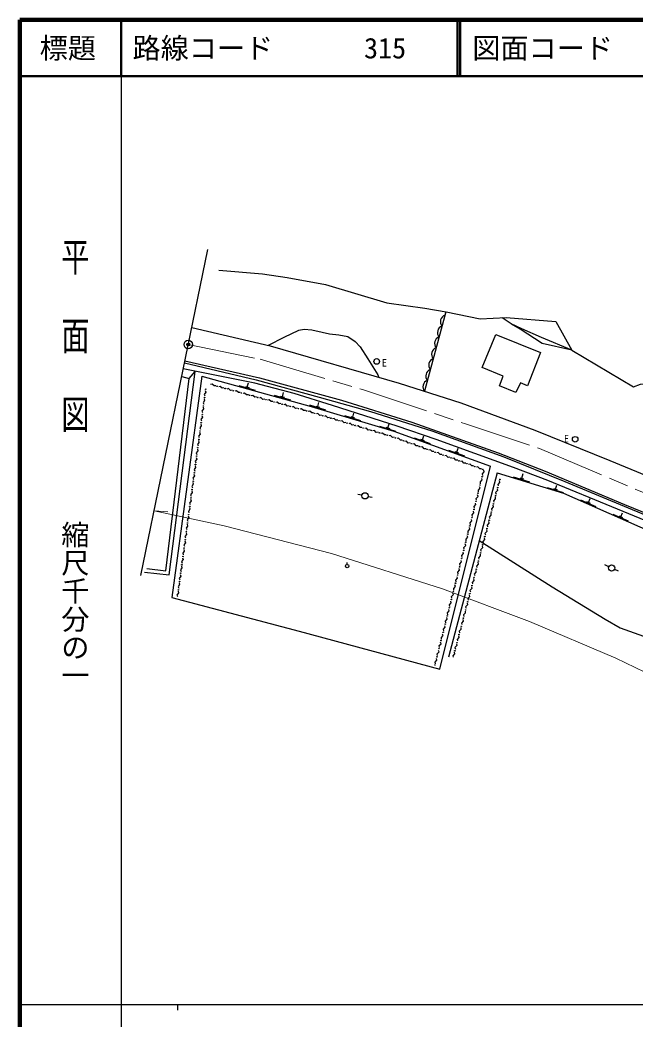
# Model space of a CAD drawing. Units: millimetres at full size, sheet at 1:1000; details may follow other scales. Extents: x 40000 to 680000, y 20000 to 380000.
# Drawn here: x 40000 to 149297, y 202409 to 380000 of the extents above; entities that cross this region are included whole.
import ezdxf
from ezdxf.enums import TextEntityAlignment as Align

# ---------------------------------------------------------------- set-up
doc = ezdxf.new("R2010")
doc.units = ezdxf.units.MM
doc.header["$LTSCALE"] = 1000
doc.header["$PDMODE"] = 32
doc.header["$PDSIZE"] = 500
doc.linetypes.add('CHAIN', pattern=[18.5, 12, -1.5, 3.5, -1.5])
for name, color, linetype, lineweight in [('M-BGD', 7, 'Continuous', 25), ('M-BGD-EXST', 7, 'Continuous', 25), ('M-BMK', 2, 'CHAIN', 13), ('M-BMK-OTRS', 5, 'Continuous', 25), ('M-BMK-SRVR', 3, 'Continuous', 25), ('M-STR-HTXT', 7, 'Continuous', 13), ('M-TTL', 2, 'Continuous', 140), ('M-TTL-BAND', 7, 'Continuous', 25), ('M-TTL-LINE', 7, 'Continuous', 50)]:
    doc.layers.add(name, color=color, linetype=linetype, lineweight=lineweight)
doc.layers.add('M-OTRS', color=6, linetype='Continuous')
doc.layers.add('M-TTL-TXT', color=7, linetype='Continuous')
doc.styles.add('@ＭＳ ゴシック', font='')
doc.styles.add('ＭＳ ゴシック', font='')
doc.styles.get('@ＭＳ ゴシック').set_extended_font_data('@MS Gothic')
doc.styles.get('ＭＳ ゴシック').set_extended_font_data('MS Gothic')

msp = doc.modelspace()

# ---------------------------------------------------------------- linework, layer by layer
at = {"layer": 'M-BGD'}
for p, q in [((115654, 328126), (111866, 313998)), ((72309, 316675), (66966, 277337)), ((78901, 315013), (81793, 314216)), ((80049, 314852), (80724, 314666)), ((80387, 314759), (80586, 315482)), ((85167, 313285), (88059, 312488)), ((86315, 313124), (86990, 312938)), ((86653, 313031), (86852, 313754)), ((91439, 311564), (94310, 310696)), ((92583, 311375), (93253, 311172)), ((92918, 311274), (93135, 311992)), ((97661, 309683), (100532, 308815)), ((98805, 309494), (99475, 309291)), ((99140, 309393), (99357, 310111)), ((103883, 307802), (106754, 306934)), ((105027, 307613), (105697, 307410)), ((105362, 307512), (105579, 308230)), ((110049, 305729), (112871, 304711)), ((111182, 305480), (111840, 305242)), ((111511, 305361), (111766, 306067)), ((117626, 303156), (117880, 303862)), ((116164, 303524), (118986, 302506)), ((117296, 303275), (117955, 303037)), ((114587, 264593), (123638, 300669)), ((124778, 299513), (116162, 266718)), ((127670, 298807), (130536, 297921)), ((128821, 298640), (129490, 298433)), ((129156, 298536), (129422, 299396)), ((133680, 296918), (136546, 296032)), ((134823, 296721), (135491, 296515)), ((135157, 296618), (135378, 297335)), ((100768, 295524), (100034, 295675)), ((101846, 295304), (102581, 295154)), ((141017, 294233), (141320, 294919)), ((139584, 294702), (142329, 293491)), ((140697, 294375), (141337, 294092)), ((145348, 292158), (148093, 290947)), ((146461, 291831), (147101, 291549)), ((146781, 291690), (147084, 292376)), ((98148, 283219), (98148, 283557)), ((144630, 282812), (143946, 283119)), ((145633, 282361), (146317, 282054))]:
    msp.add_line(p, q, dxfattribs=at)
for points in [[(75366, 335519), (83118, 334891), (87495, 334239), (94316, 333006), (105197, 329745), (111934, 328742), (115729, 328113), (121805, 326857), (126403, 327089), (135249, 326414), (138094, 321313), (149013, 314761), (150275, 315251), (151303, 315345), (158080, 313897), (161736, 311066), (164423, 306604), (166385, 299784), (166526, 298260)], [(138094, 321313), (132684, 323544), (129213, 325086), (127275, 325967), (125684, 327053)], [(70527, 325325), (84471, 322102), (107360, 315436), (118353, 311930), (131505, 307106), (144840, 301679), (162487, 294417), (166246, 293112), (176298, 289685), (184969, 287653), (194314, 286656), (204893, 286034), (212411, 285840), (218117, 285965), (226988, 287463), (239482, 290169), (252393, 294538)], [(84160, 322173), (86953, 323590), (89570, 324854), (90529, 325050), (91859, 324941), (93691, 324484), (95021, 324222), (96679, 324048), (98271, 323764), (99557, 322827), (100463, 321882), (101796, 319744), (103600, 316900), (103787, 316476)], [(138094, 321313), (132805, 322471), (128903, 325043), (127374, 325922)], [(151012, 268571), (158250, 286483), (158538, 287954), (133779, 298166), (127679, 300476), (113985, 305411), (107055, 307806), (95524, 311496), (88731, 313601), (81759, 315413), (72537, 317256), (69019, 317979)], [(69241, 319063), (81996, 316051), (93193, 312965), (102289, 310424), (113205, 306964), (125959, 302364), (136854, 297967), (148097, 293281), (159106, 288714), (165317, 286248), (172419, 284288), (179678, 282559), (189105, 280616), (201486, 279306), (208555, 278807), (216792, 279045)], [(69311, 319403), (82574, 316380), (97145, 312446), (109662, 308498), (124987, 303081), (133328, 299818), (147424, 293861), (159605, 288917), (168552, 285972), (175774, 283934), (183087, 282096), (193832, 280389), (202788, 279602), (209112, 279188), (216815, 279318), (227747, 280711), (237767, 282789), (248654, 285495), (258833, 288454), (263607, 289965), (270375, 291837), (280490, 294691)], [(62101, 281839), (66515, 281371), (71148, 317542)], [(62550, 282486), (65904, 282067), (70083, 316267)], [(68744, 316640), (70083, 316267), (71148, 317542)], [(72309, 316675), (91725, 311321), (106422, 306878), (123638, 300669)], [(74808, 314988), (74490, 314948), (74144, 315268), (73880, 315190)], [(76254, 314590), (75936, 314549), (75590, 314869), (75326, 314791)], [(77700, 314191), (77382, 314150), (77036, 314470), (76772, 314392)], [(72734, 312651), (72816, 312341), (72546, 311955), (72658, 311704)], [(72935, 314137), (73018, 313828), (72748, 313442), (72860, 313190)], [(79146, 313792), (78828, 313752), (78482, 314071), (78218, 313993)], [(80592, 313393), (80274, 313353), (79928, 313673), (79664, 313595)], [(82038, 312995), (81720, 312954), (81374, 313274), (81110, 313196)], [(83484, 312596), (83166, 312555), (82820, 312875), (82556, 312797)], [(72532, 311165), (72614, 310855), (72344, 310469), (72456, 310218)], [(84930, 312197), (84612, 312157), (84266, 312476), (84002, 312398)], [(86376, 311798), (86058, 311758), (85712, 312078), (85448, 311999)], [(87822, 311399), (87504, 311359), (87158, 311679), (86894, 311601)], [(89268, 311001), (88950, 310960), (88604, 311280), (88340, 311202)], [(90714, 310602), (90397, 310562), (90050, 310881), (89786, 310803)], [(72330, 309678), (72412, 309369), (72142, 308983), (72254, 308731)], [(92156, 310186), (91838, 310153), (91499, 310481), (91233, 310410)], [(93592, 309752), (93273, 309719), (92935, 310047), (92669, 309975)], [(95028, 309318), (94709, 309285), (94371, 309613), (94105, 309541)], [(96464, 308883), (96145, 308851), (95806, 309179), (95541, 309107)], [(72128, 308192), (72210, 307882), (71940, 307496), (72053, 307245)], [(97899, 308449), (97581, 308417), (97242, 308745), (96976, 308673)], [(99335, 308015), (99017, 307983), (98678, 308311), (98412, 308239)], [(100771, 307581), (100452, 307549), (100114, 307877), (99848, 307805)], [(102207, 307147), (101888, 307114), (101550, 307443), (101284, 307371)], [(71926, 306705), (72008, 306396), (71738, 306010), (71851, 305759)], [(103643, 306713), (103324, 306680), (102985, 307008), (102720, 306937)], [(105079, 306279), (104760, 306246), (104421, 306574), (104155, 306503)], [(106509, 305824), (106190, 305808), (105869, 306153), (105599, 306096)], [(107920, 305315), (107601, 305299), (107280, 305644), (107010, 305587)], [(71522, 303733), (71605, 303423), (71334, 303037), (71447, 302786)], [(71724, 305219), (71807, 304910), (71536, 304523), (71649, 304272)], [(109331, 304806), (109012, 304790), (108691, 305135), (108421, 305078)], [(110743, 304297), (110423, 304281), (110102, 304626), (109832, 304569)], [(112154, 303788), (111834, 303772), (111513, 304118), (111243, 304060)], [(71320, 302246), (71403, 301937), (71132, 301551), (71245, 301300)], [(113565, 303279), (113245, 303263), (112924, 303609), (112655, 303551)], [(114976, 302770), (114656, 302754), (114335, 303100), (114066, 303042)], [(116387, 302261), (116067, 302245), (115746, 302591), (115477, 302533)], [(117798, 301752), (117478, 301737), (117157, 302082), (116888, 302024)], [(71118, 300760), (71201, 300451), (70930, 300064), (71043, 299813)], [(119209, 301244), (118889, 301228), (118568, 301573), (118299, 301515)], [(120620, 300735), (120300, 300719), (119979, 301064), (119710, 301007)], [(122031, 300226), (121711, 300210), (121390, 300555), (121121, 300498)], [(70916, 299274), (70999, 298964), (70728, 298578), (70841, 298327)], [(121866, 297559), (121819, 297876), (122130, 298230), (122046, 298492)], [(122231, 299014), (122184, 299331), (122495, 299685), (122411, 299947)], [(124778, 299513), (136576, 295865), (158187, 286328)], [(70714, 297787), (70797, 297478), (70526, 297092), (70639, 296840)], [(121501, 296104), (121454, 296421), (121765, 296775), (121681, 297037)], [(124803, 296661), (124847, 296343), (124532, 295993), (124613, 295730)], [(125184, 298111), (125228, 297794), (124913, 297444), (124994, 297181)], [(70311, 294815), (70393, 294505), (70123, 294119), (70235, 293868)], [(70512, 296301), (70595, 295992), (70325, 295605), (70437, 295354)], [(121136, 294650), (121088, 294966), (121400, 295320), (121316, 295582)], [(124422, 295210), (124466, 294893), (124151, 294542), (124232, 294279)], [(70109, 293328), (70191, 293019), (69921, 292633), (70033, 292381)], [(120771, 293195), (120723, 293511), (121035, 293865), (120951, 294127)], [(124041, 293759), (124085, 293442), (123770, 293092), (123851, 292828)], [(69907, 291842), (69989, 291533), (69719, 291146), (69832, 290895)], [(120406, 291740), (120358, 292056), (120670, 292410), (120586, 292672)], [(123660, 292308), (123704, 291991), (123388, 291641), (123470, 291378)], [(69705, 290356), (69787, 290046), (69517, 289660), (69630, 289409)], [(119676, 288830), (119628, 289147), (119940, 289501), (119856, 289763)], [(120041, 290285), (119993, 290602), (120305, 290955), (120221, 291218)], [(123278, 290858), (123323, 290540), (123007, 290190), (123089, 289927)], [(69503, 288869), (69585, 288560), (69315, 288174), (69428, 287922)], [(119311, 287375), (119263, 287692), (119575, 288046), (119491, 288308)], [(122516, 287956), (122560, 287639), (122245, 287288), (122326, 287025)], [(122897, 289407), (122941, 289090), (122626, 288739), (122707, 288476)], [(69301, 287383), (69384, 287073), (69113, 286687), (69226, 286436)], [(118946, 285920), (118898, 286237), (119210, 286591), (119126, 286853)], [(121607, 287443), (134594, 279239), (143997, 273478), (146644, 271962), (151653, 270159)], [(122135, 286505), (122179, 286188), (121864, 285838), (121945, 285575)], [(68897, 284410), (68980, 284101), (68709, 283715), (68822, 283463)], [(69099, 285897), (69182, 285587), (68911, 285201), (69024, 284950)], [(118581, 284465), (118533, 284782), (118845, 285136), (118760, 285398)], [(121754, 285055), (121798, 284737), (121483, 284387), (121564, 284124)], [(68695, 282924), (68778, 282614), (68507, 282228), (68620, 281977)], [(117851, 281555), (117803, 281872), (118115, 282226), (118030, 282488)], [(118216, 283010), (118168, 283327), (118480, 283681), (118395, 283943)], [(121373, 283604), (121417, 283287), (121101, 282936), (121183, 282673)], [(68493, 281438), (68576, 281128), (68305, 280742), (68418, 280491)], [(117486, 280101), (117438, 280417), (117750, 280771), (117665, 281033)], [(120610, 280702), (120655, 280385), (120339, 280035), (120420, 279772)], [(120991, 282153), (121036, 281836), (120720, 281485), (120802, 281222)], [(68291, 279951), (68374, 279642), (68104, 279256), (68216, 279004)], [(117121, 278646), (117073, 278962), (117384, 279316), (117300, 279578)], [(120229, 279251), (120273, 278934), (119958, 278584), (120039, 278321)], [(66966, 277337), (89604, 271327), (114587, 264593)], [(68090, 278465), (68172, 278155), (67902, 277769), (68014, 277518)], [(116756, 277191), (116708, 277507), (117019, 277861), (116935, 278123)], [(119848, 277801), (119892, 277484), (119577, 277133), (119658, 276870)], [(116391, 275736), (116343, 276052), (116654, 276406), (116570, 276669)], [(119467, 276350), (119511, 276033), (119196, 275682), (119277, 275419)], [(115661, 272826), (115613, 273143), (115924, 273497), (115840, 273759)], [(116026, 274281), (115978, 274598), (116289, 274951), (116205, 275214)], [(119086, 274899), (119130, 274582), (118815, 274232), (118896, 273968)], [(115296, 271371), (115248, 271688), (115559, 272042), (115475, 272304)], [(118323, 271998), (118368, 271680), (118052, 271330), (118134, 271067)], [(118705, 273448), (118749, 273131), (118433, 272781), (118515, 272518)], [(114930, 269916), (114883, 270233), (115194, 270587), (115110, 270849)], [(117942, 270547), (117987, 270230), (117671, 269879), (117752, 269616)], [(114565, 268461), (114518, 268778), (114829, 269132), (114745, 269394)], [(117561, 269096), (117605, 268779), (117290, 268428), (117371, 268165)], [(113835, 265551), (113788, 265868), (114099, 266222), (114015, 266484)], [(114200, 267006), (114153, 267323), (114464, 267677), (114380, 267939)], [(117180, 267645), (117224, 267328), (116909, 266978), (116990, 266715)]]:
    msp.add_lwpolyline(points, dxfattribs=at)
msp.add_lwpolyline([(124548, 324061), (132525, 320882), (130214, 314970), (128922, 315492), (128101, 313778), (125194, 314970), (125840, 316684), (122162, 318249)], close=True, dxfattribs=at)
for centre, radius in [((73004, 314361), 50), ((75021, 314890), 50), ((76467, 314492), 50), ((72802, 312875), 50), ((77913, 314093), 50), ((79359, 313694), 50), ((80805, 313295), 50), ((82251, 312896), 50), ((72600, 311389), 50), ((83697, 312498), 50), ((85143, 312099), 50), ((86589, 311700), 50), ((88035, 311301), 50), ((89481, 310903), 50), ((72399, 309902), 50), ((90927, 310504), 50), ((92367, 310082), 50), ((93802, 309648), 50), ((95238, 309214), 50), ((72197, 308416), 50), ((96674, 308780), 50), ((98110, 308346), 50), ((99546, 307912), 50), ((100981, 307478), 50), ((71793, 305443), 50), ((71995, 306930), 50), ((102417, 307044), 50), ((103853, 306610), 50), ((105289, 306176), 50), ((106714, 305709), 50), ((71591, 303957), 50), ((108125, 305200), 50), ((109536, 304692), 50), ((110947, 304183), 50), ((112358, 303674), 50), ((71389, 302471), 50), ((113769, 303165), 50), ((115180, 302656), 50), ((116591, 302147), 50), ((71187, 300984), 50), ((118002, 301638), 50), ((119413, 301129), 50), ((120824, 300620), 50), ((122235, 300111), 50), ((70985, 299498), 50), ((122138, 298799), 50), ((125280, 298325), 50), ((70783, 298011), 50), ((121773, 297344), 50), ((124899, 296875), 50), ((70379, 295039), 50), ((70581, 296525), 50), ((101307, 295414), 550), ((121408, 295889), 50), ((124517, 295424), 50), ((70178, 293552), 50), ((120678, 292980), 50), ((121043, 294434), 50), ((124136, 293973), 50), ((69976, 292066), 50), ((120313, 291525), 50), ((123755, 292522), 50), ((69774, 290580), 50), ((119948, 290070), 50), ((122993, 289621), 50), ((123374, 291072), 50), ((69572, 289093), 50), ((119583, 288615), 50), ((122612, 288170), 50), ((69168, 286121), 50), ((69370, 287607), 50), ((119218, 287160), 50), ((122230, 286719), 50), ((68966, 284634), 50), ((118488, 284250), 50), ((118853, 285705), 50), ((121849, 285269), 50), ((68764, 283148), 50), ((98148, 282919), 300), ((118123, 282795), 50), ((121087, 282367), 50), ((121468, 283818), 50), ((145132, 282586), 550), ((68562, 281662), 50), ((117758, 281340), 50), ((120706, 280916), 50), ((68360, 280175), 50), ((117393, 279885), 50), ((120325, 279466), 50), ((68158, 278689), 50), ((117028, 278431), 50), ((119944, 278015), 50), ((116297, 275521), 50), ((116663, 276976), 50), ((119562, 276564), 50), ((115932, 274066), 50), ((118800, 273662), 50), ((119181, 275113), 50), ((115567, 272611), 50), ((118419, 272212), 50), ((115202, 271156), 50), ((118038, 270761), 50), ((114472, 268246), 50), ((114837, 269701), 50), ((117657, 269310), 50), ((114107, 266791), 50), ((117276, 267859), 50), ((113742, 265336), 50)]:
    msp.add_circle(centre, radius, dxfattribs=at)
for centre in [(115957, 326361), (115439, 324429), (114921, 322497), (114403, 320565), (113885, 318634), (113367, 316702), (112850, 314770)]:
    msp.add_arc(centre, 1250, 111.8614, 218.12161, dxfattribs=at)
at = {"layer": 'M-BGD-EXST'}
for centre in [(103394, 319299), (138663, 305468)]:
    msp.add_circle(centre, 500, dxfattribs=at)
at = {"layer": 'M-BMK'}
msp.add_lwpolyline([(69907, 322308), (82680, 319688), (100883, 314303), (119159, 308190), (132298, 303817), (162971, 290858), (164912, 290213), (176681, 286585), (188857, 283942), (199215, 282673), (211932, 282408), (221581, 282888), (234448, 285013), (240683, 286757), (260411, 293156), (314212, 310583), (322771, 314106), (337968, 321962), (352218, 331017)], dxfattribs=at)
at = {"layer": 'M-BMK-OTRS'}
msp.add_line((61480, 281261), (73373, 339188), dxfattribs=at)
at = {"layer": 'M-BMK-SRVR'}
msp.add_circle((69907, 322308), 750, dxfattribs=at)
at = {"layer": 'M-OTRS'}
msp.add_point((69907, 322308), dxfattribs=at)
at = {"layer": 'M-STR-HTXT'}
msp.add_line((63842, 292768), (66290, 292585), dxfattribs=at)
msp.add_lwpolyline([(63842, 292768), (76299, 290058), (95384, 285189), (115086, 278854), (130545, 273099), (145882, 266555), (154495, 262388), (159776, 260232), (166185, 258082), (171908, 256297), (180377, 254467), (190786, 252826), (200115, 252137), (209352, 252045), (216981, 252550), (226382, 253700), (238652, 256318), (288550, 270644)], dxfattribs=at)
at = {"layer": 'M-TTL'}
for p, q in [((40000, 380000), (40000, 20000)), ((680000, 380000), (40000, 380000))]:
    msp.add_line(p, q, dxfattribs=at)
at = {"layer": 'M-TTL-BAND'}
for p, q in [((58000, 370000), (58000, 20000)), ((40000, 205000), (579000, 205000)), ((68000, 205000), (68000, 204000))]:
    msp.add_line(p, q, dxfattribs=at)
at = {"layer": 'M-TTL-LINE'}
for p, q in [((58000, 380000), (58000, 370000)), ((117750, 380000), (117750, 370000)), ((118250, 380000), (118250, 370000)), ((40000, 370000), (680000, 370000))]:
    msp.add_line(p, q, dxfattribs=at)

# ---------------------------------------------------------------- texts
at = {"layer": 'M-BGD-EXST', "style": 'ＭＳ ゴシック'}
for p in [(104325, 319048), (136672, 305565)]:
    msp.add_text('E', height=1320, dxfattribs=at).set_placement(p, align=Align.MIDDLE_LEFT)
at = {"layer": 'M-TTL-BAND', "style": '@ＭＳ ゴシック', "width": 1.4}
msp.add_text('平  面  図', height=3666, rotation=270, dxfattribs=at).set_placement((49777, 306475), align=Align.MIDDLE_RIGHT)
at = {"layer": 'M-TTL-BAND', "style": '@ＭＳ ゴシック'}
msp.add_text('縮尺千分の一', height=3666, rotation=270, dxfattribs=at).set_placement((49777, 261030), align=Align.MIDDLE_RIGHT)
at = {"layer": 'M-TTL-TXT', "style": 'ＭＳ ゴシック'}
msp.add_text('標題', height=3666, dxfattribs=at).set_placement((48500, 375000), align=Align.MIDDLE_CENTER)
for s, p in [('路線コード', (60000, 375000)), ('315', (101142, 375000)), ('図面コード', (120380, 375000))]:
    msp.add_text(s, height=3666, dxfattribs=at).set_placement(p, align=Align.MIDDLE_LEFT)

doc.saveas('drawing.dxf')
